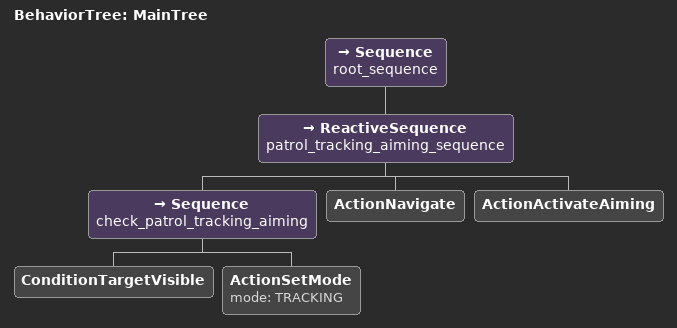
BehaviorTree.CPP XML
<?xml version="1.0"?>
<root main_tree_to_execute="MainTree">
    <BehaviorTree ID="MainTree">
        <Sequence name="root_sequence">
            <ReactiveSequence name="patrol_tracking_aiming_sequence">
                <Sequence name="check_patrol_tracking_aiming">
                    <ConditionTargetVisible/>
                    <ActionSetMode mode="TRACKING"/>
                </Sequence>

                <ActionNavigate/>
                <ActionActivateAiming/>
            </ReactiveSequence>
        </Sequence>
    </BehaviorTree>
</root>
